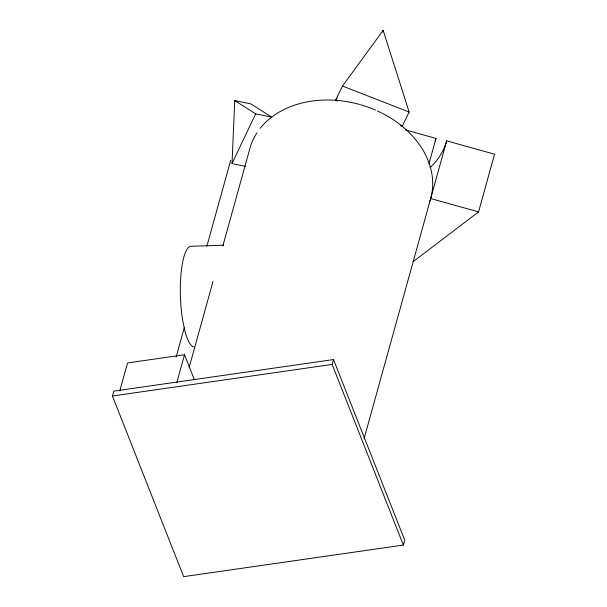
<?xml version="1.0" encoding="UTF-8"?>
<svg xmlns="http://www.w3.org/2000/svg" width="607" height="607" viewBox="0 0 607 607"><rect width="100%" height="100%" fill="white"/><g stroke="black" fill="none" stroke-linecap="round" stroke-linejoin="round"><path stroke-width="0.91" d="M245.38 166.31L232.011 163.594L234.75 100.603L250.797 103.873L271.708 117.098L255.661 113.835L234.75 100.603M112.439 396.007L113.79 391.136L333.509 359.556L404.725 540.192L403.367 545.063L183.648 576.65L112.439 396.007L332.158 364.428L333.509 359.556M119.776 390.938L127.538 362.94L184.52 354.754L194.225 379.375M176.129 357.037L184.232 327.81M206.858 246.207L230.675 160.347M176.758 382.751L184.52 354.754M189.164 367.402L212.981 281.534M222.86 245.911L249.97 148.169A93.797 71.535 15.5 0 1 256.973 132.766M428.944 163.829L436.001 138.411L405.157 129.815M364.048 438.785L446.676 140.862L494.561 154.208L478.559 211.889L413.2 261.617M232.011 163.594L255.661 113.835M337.31 100.974L335.557 100.292L342.5 86.05L383.146 30.35L409.141 112.045L402.191 126.286L400.438 125.603M382.327 32.027L383.146 30.35M335.557 100.292L337.226 98M223.755 245.175L191.812 246.26A50.411 12.428 88 0 0 182.608 319.897L184.816 330.663A50.411 12.428 88 0 0 193.967 346.931M430.674 198.542L478.559 211.889M342.5 86.05L409.141 112.045M332.158 364.428L403.367 545.063M382.327 113.327A93.797 71.535 15.5 0 1 429.855 201.205M260.213 128.274A93.797 71.535 15.5 0 1 359.594 104.465M360.497 104.715A93.797 71.535 15.5 0 1 375.589 110.14M377.304 110.906A93.797 71.535 15.5 0 1 381.507 112.91M446.676 140.862A93.797 71.535 15.5 0 1 430.052 167.623M436.001 138.411A82.856 63.189 15.5 0 1 435.181 141.021"/></g></svg>
